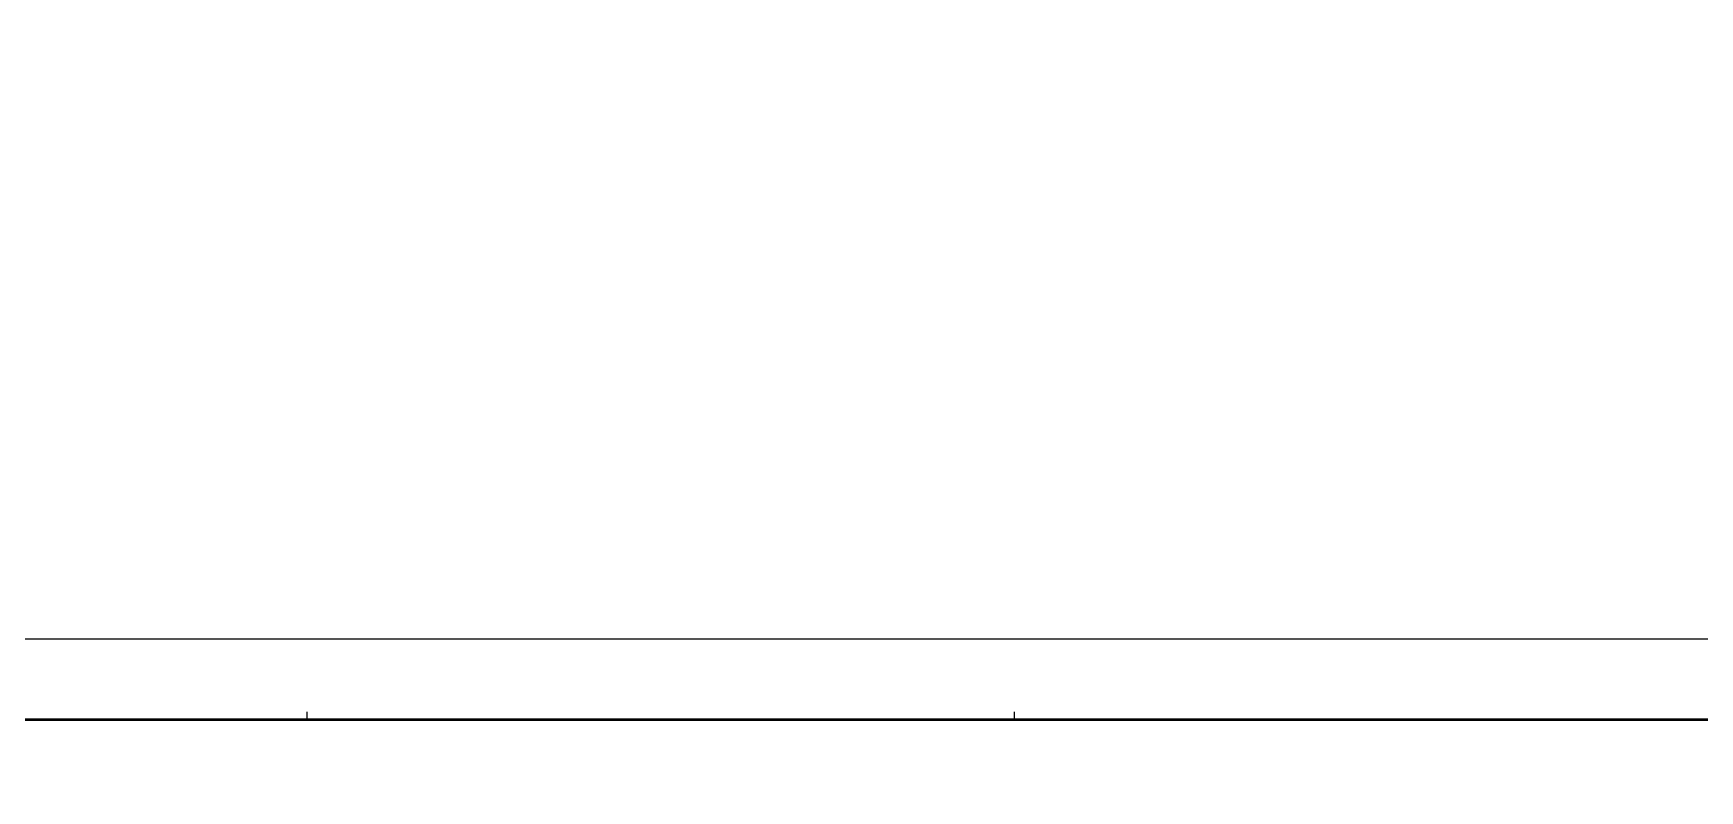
# Model space of a CAD drawing. Header units: millimetres. Extents: x 262481 to 2519995, y -394348 to 364571.
# Drawn here: x 534969 to 559097, y -151087 to -140118 of the extents above; entities that cross this region are included whole.
import ezdxf
from ezdxf.xclip import XClip

# ---------------------------------------------------------------- set-up
doc = ezdxf.new("R2010")
doc.units = ezdxf.units.MM
doc.header["$LTSCALE"] = 65
doc.header["$XCLIPFRAME"] = 0
doc.linetypes.add('XS-기초$0$HID', pattern=[2.3, 1.5, -0.8])
doc.layers.add('XS-기초$0$0106', color=30, linetype='XS-기초$0$HID', plot=False)

# ---------------------------------------------------------------- blocks, each defined once
blk = doc.blocks.new('dhs_sheet2e')
at = {"color": 7}
for p, q in [((38004.8, 57331.7), (38004.8, 57531.5)), ((55508.9, 57331.7), (55508.9, 57531.5))]:
    blk.add_line(p, q, dxfattribs=at)
blk.add_lwpolyline([(84000, 0), (84000, 59329.4), (0, 59329.4), (0, 0)], close=True, dxfattribs=at)
at = {"color": 30, "const_width": 64.9}
blk.add_lwpolyline([(81003.6, 57331.7), (2996.4, 57331.7), (2996.4, 1997.6), (81003.6, 1997.6)], close=True, dxfattribs=at)
blk = doc.blocks.new('XS-기초')
at = {"layer": 'XS-기초$0$0106'}
blk.add_line((131850, 105954), (463099, 280125), dxfattribs=at)

msp = doc.modelspace()

# ---------------------------------------------------------------- block references
ref = msp.add_blockref('XS-기초', (664734.3, -301221.6), dxfattribs=dict(rotation=90))
XClip(ref).set_block_clipping_path([(221610.0000000002, 141650.0000000168), (245034.9999999982, 172590.0000000082)])
at = {"color": 255, "xscale": 0.5849999991953608, "yscale": 0.5849999991953608, "zscale": 0.5849999991953608}
msp.add_blockref('dhs_sheet2e', (516700.9, -183599), dxfattribs=at)

doc.saveas('drawing.dxf')
